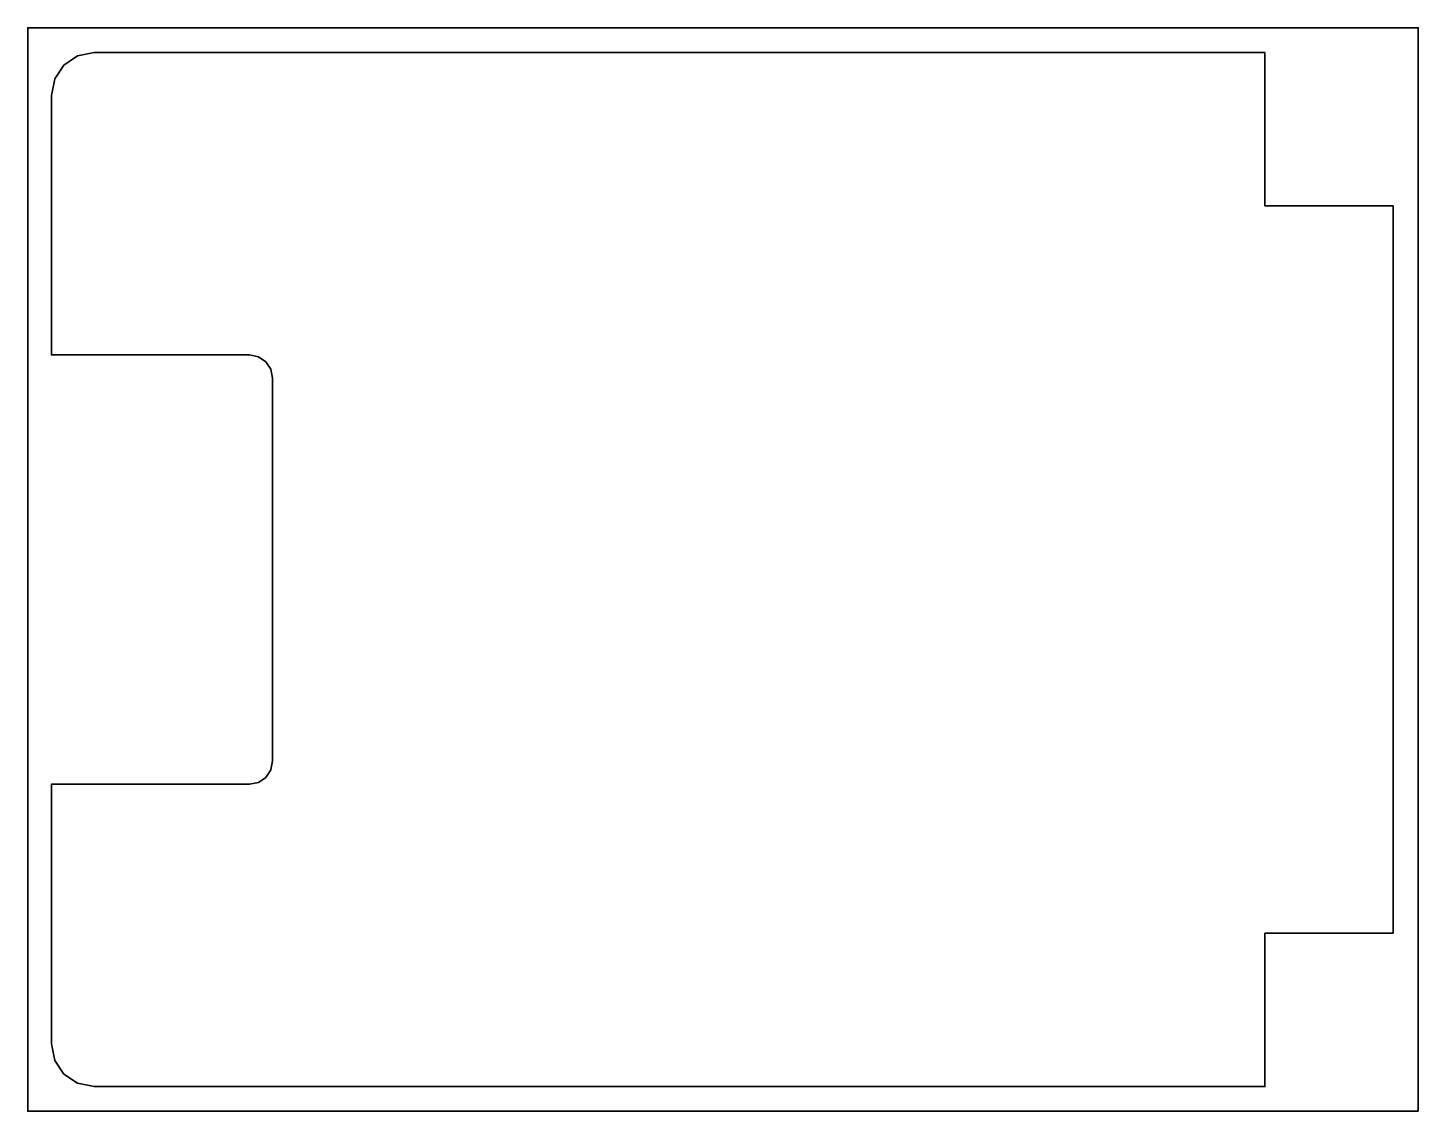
# Model space of a CAD drawing. Header units: millimetres. Extents: x -180 to 391, y -74 to 371.
import ezdxf

# ---------------------------------------------------------------- set-up
doc = ezdxf.new("R2010")
doc.units = ezdxf.units.MM
doc.header["$MEASUREMENT"] = 0
doc.layers.get('0').update_dxf_attribs({"lineweight": 0})
doc.layers.add('Safety', color=7, linetype='Continuous', lineweight=0)

msp = doc.modelspace()

# ---------------------------------------------------------------- linework, layer by layer
at = {"color": 1, "lineweight": 35, "true_color": 0xff0303}
msp.add_lwpolyline([(327.84, -0.87), (341.01, -0.87), (354.17, -0.87), (367.34, -0.87), (380.5, -0.87), (380.5, 73.82), (380.5, 148.51), (380.5, 223.2), (380.5, 297.88), (367.34, 297.88), (354.17, 297.88), (341.01, 297.88), (327.84, 297.88), (327.84, 313.63), (327.84, 329.38), (327.84, 345.12), (327.84, 360.87), (207.66, 360.87), (87.48, 360.87), (-32.71, 360.87), (-152.89, 360.87), (-159.75, 359.48), (-165.34, 355.71), (-169.12, 350.11), (-170.5, 343.26), (-170.5, 316.61), (-170.5, 289.96), (-170.5, 263.31), (-170.5, 236.66), (-150.18, 236.66), (-129.85, 236.66), (-109.53, 236.66), (-89.2, 236.66), (-85.49, 235.91), (-82.46, 233.87), (-80.42, 230.83), (-79.67, 227.12), (-79.67, 187.81), (-79.67, 148.5), (-79.67, 109.19), (-79.67, 69.88), (-80.42, 66.17), (-82.46, 63.13), (-85.49, 61.09), (-89.2, 60.34), (-109.53, 60.34), (-129.85, 60.34), (-150.18, 60.34), (-170.5, 60.34), (-170.5, 33.69), (-170.5, 7.04), (-170.5, -19.61), (-170.5, -46.26), (-169.12, -53.11), (-165.34, -58.71), (-159.75, -62.48), (-152.89, -63.87), (-32.71, -63.87), (87.48, -63.87), (207.66, -63.87), (327.84, -63.87), (327.84, -48.12), (327.84, -32.37), (327.84, -16.62)], close=True, dxfattribs=at)
at = {"layer": 'Safety', "color": 1, "lineweight": 35, "true_color": 0xff0303}
msp.add_lwpolyline([(390.8, -73.98), (-180.2, -73.98), (-180.2, 371.02), (390.8, 371.02)], close=True, dxfattribs=at)

doc.saveas('drawing.dxf')
